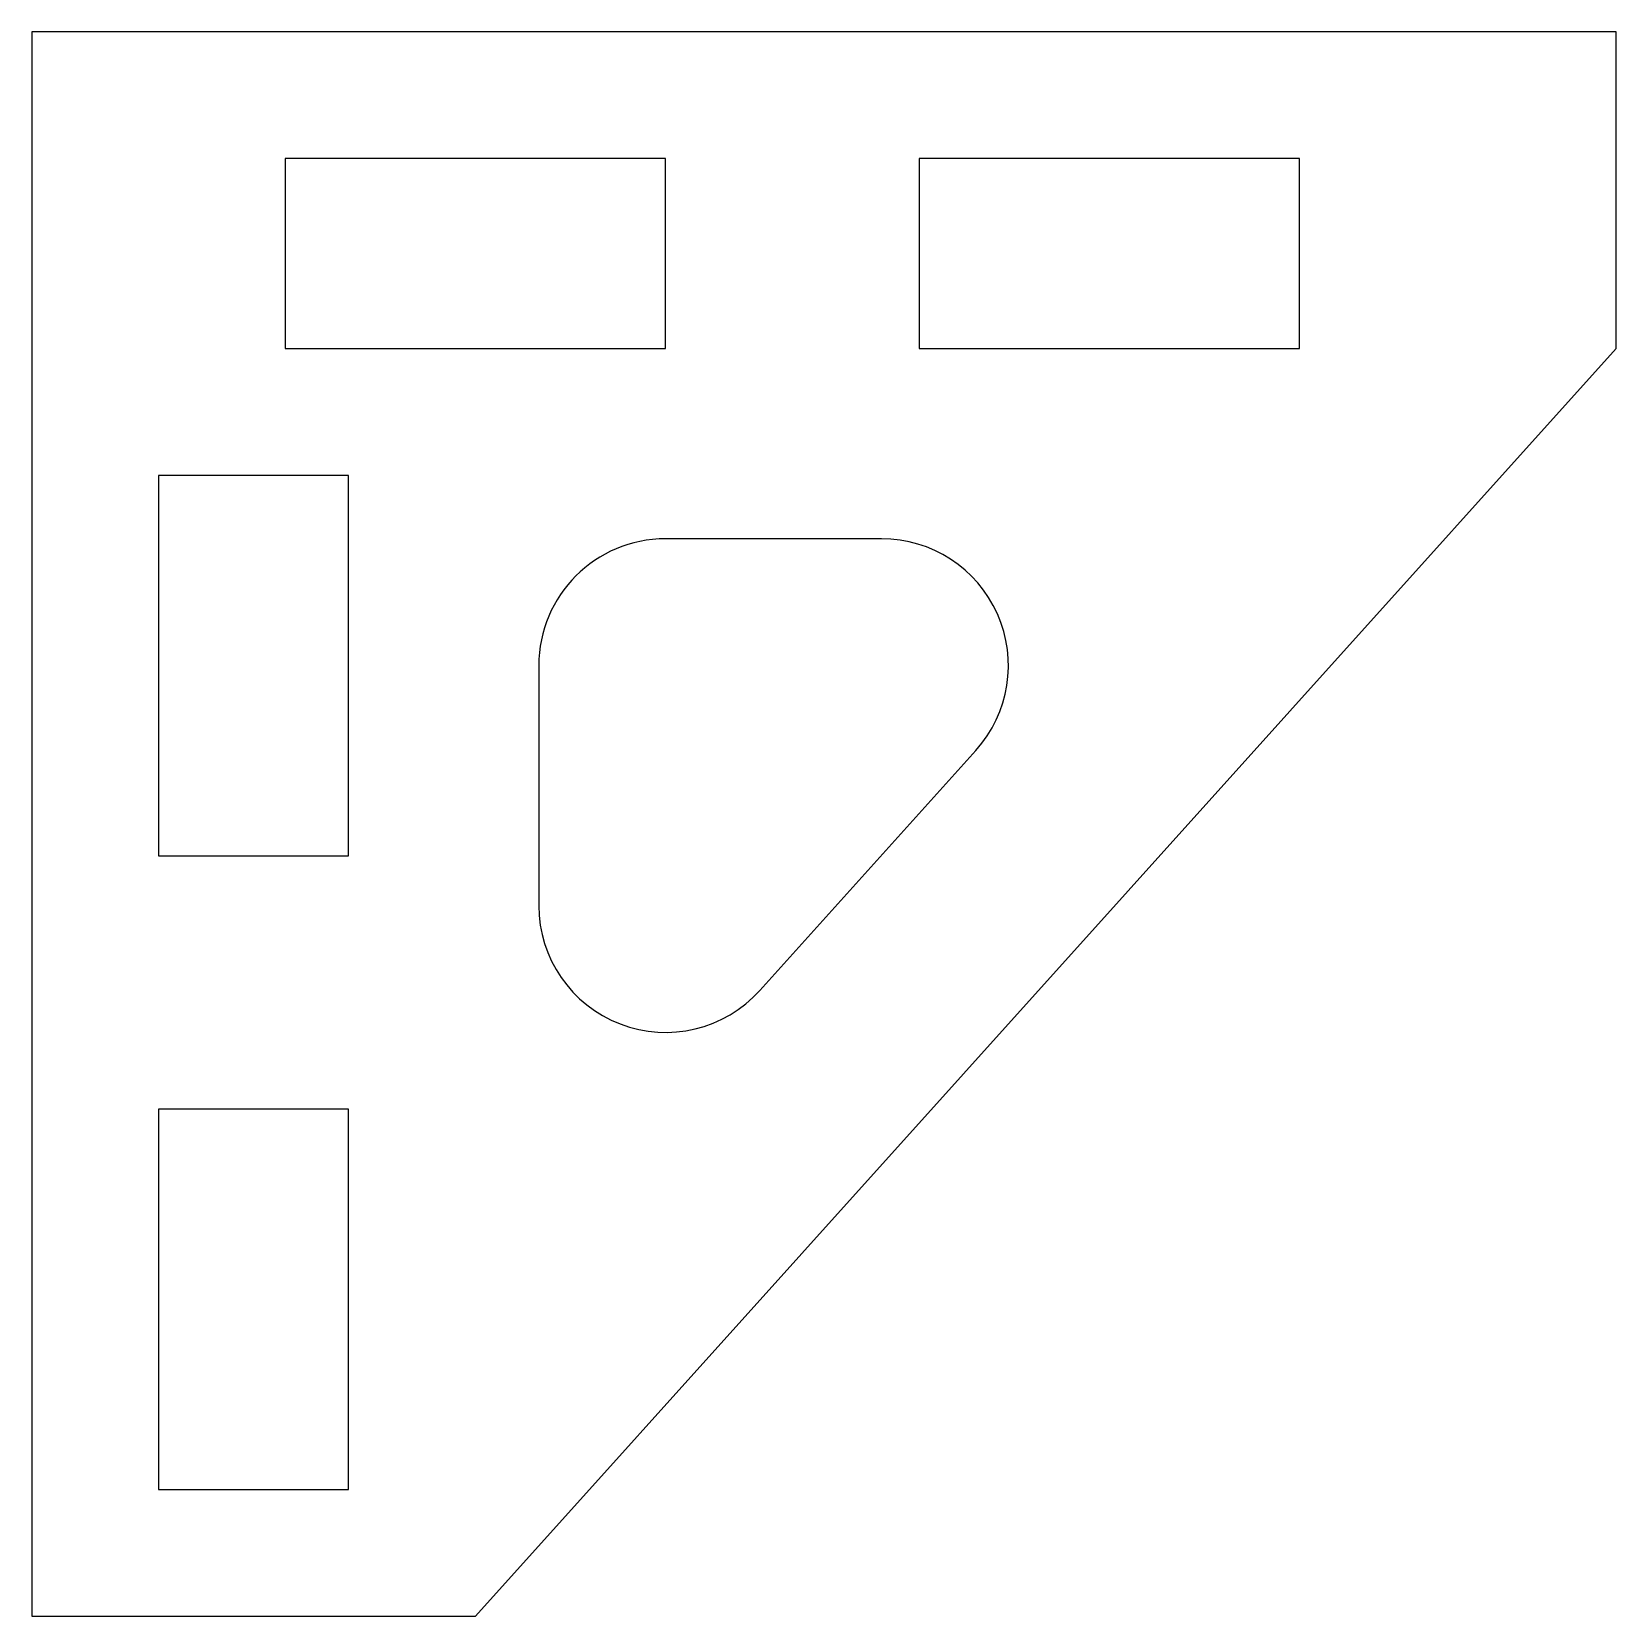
# Model space of a CAD drawing. Header units: millimetres. Extents: x 0 to 25, y -25 to 0.
import ezdxf

# ---------------------------------------------------------------- set-up
doc = ezdxf.new("R2010")
doc.units = ezdxf.units.MM

msp = doc.modelspace()

# ---------------------------------------------------------------- linework, layer by layer
at = {"color": 7, "linetype": 'Continuous', "lineweight": 25}
for p, q in [((25, 0), (0, 0)), ((0, 0), (0, -25)), ((25, -5), (25, 0)), ((4, -2), (4, -5)), ((10, -2), (4, -2)), ((10, -5), (10, -2)), ((20, -2), (14, -2)), ((14, -2), (14, -5)), ((20, -5), (20, -2)), ((4, -5), (10, -5)), ((7, -25), (25, -5)), ((14, -5), (20, -5)), ((2, -7), (2, -13)), ((5, -7), (2, -7)), ((5, -13), (5, -7)), ((13.409, -8), (10, -8)), ((8, -10), (8, -13.788)), ((11.487, -15.126), (14.896, -11.338)), ((2, -13), (5, -13)), ((2, -17), (2, -23)), ((5, -17), (2, -17)), ((5, -23), (5, -17)), ((2, -23), (5, -23)), ((0, -25), (7, -25))]:
    msp.add_line(p, q, dxfattribs=at)
for centre, start, end in [((10, -10), 90, 180), ((13.409, -10), 318.0128, 90), ((10, -13.788), 180, 318.0128)]:
    msp.add_arc(centre, 2, start, end, dxfattribs=at)

doc.saveas('drawing.dxf')
